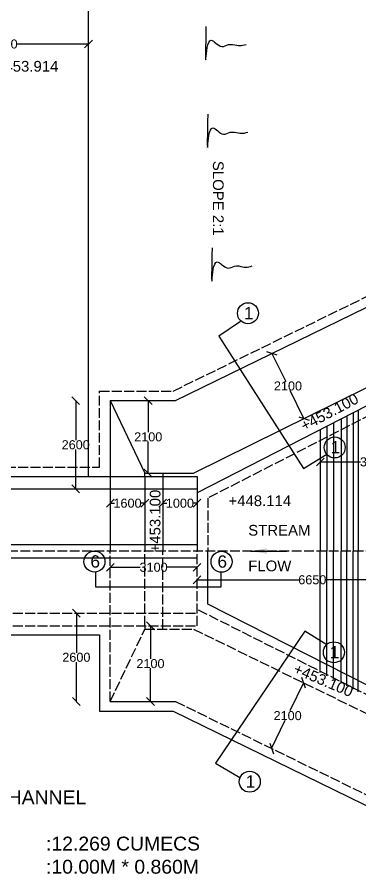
# Model space of a CAD drawing. Header units: millimetres. Extents: x 5124 to 6568637, y 2311 to 91879094.
# Drawn here: x 3729757 to 3733924, y 45936238 to 45946651 of the extents above; entities that cross this region are included whole.
import ezdxf

# ---------------------------------------------------------------- set-up
doc = ezdxf.new("R2010")
doc.units = ezdxf.units.MM
doc.header["$MEASUREMENT"] = 0
doc.linetypes.add('ACAD_ISO02W100', pattern=[15, 12, -3])
for name, color, linetype in [('DIMENSION', 7, 'Continuous'), ('DRAWING', 7, 'Continuous'), ('TEXT', 7, 'Continuous')]:
    doc.layers.add(name, color=color, linetype=linetype)
doc.styles.get("Standard").update_dxf_attribs({"font": 'arial.ttf', "height": 110})
doc.dimstyles.get("Standard").update_dxf_attribs({"dimtxt": 200, "dimasz": 110, "dimexe": 0.18, "dimexo": 0.0625, "dimgap": 0.09, "dimtad": 0, "dimtih": 1, "dimtoh": 1, "dimdec": 0, "dimzin": 0, "dimdsep": 46, "dimtxsty": 'Standard', "dimblk": 'OBLIQUE', "dimcen": 0.09, "dimse1": 1, "dimse2": 1, "dimadec": 0, "dimazin": 0, "dimtfac": 1, "dimtdec": 0, "dimtofl": 0, "dimtmove": 0, "dimatfit": 3, "dimfxl": 1, "dimtolj": 1, "dimtzin": 0, "dimarcsym": 0})

# ---------------------------------------------------------------- blocks, each defined once
blk = doc.blocks.new('_Oblique')
at = {"color": 0, "linetype": 'ByBlock', "lineweight": -2}
blk.add_line((-0.5, -0.5), (0.5, 0.5), dxfattribs=at)
blk = doc.blocks.new('*D150')
at = {"layer": 'Defpoints', "color": 0, "linetype": 'Continuous', "transparency": 16777216}
for p in [(3730889, 45941990), (3730469, 45940917), (3730889, 45940917)]:
    blk.add_point(p, dxfattribs=at)
at = {"layer": 'DIMENSION', "color": 0, "linetype": 'Continuous', "lineweight": -2, "transparency": 16777216}
for p, q in [((3730469, 45941990), (3730469, 45941510)), ((3730469, 45940917), (3730469, 45941397))]:
    blk.add_line(p, q, dxfattribs=at)
at = {"layer": 'DIMENSION', "color": 0, "linetype": 'Continuous', "lineweight": -2, "transparency": 16777216, "xscale": 95, "yscale": 95, "zscale": 95}
for p, rotation in [((3730469, 45941990), 90), ((3730469, 45940917), 270)]:
    blk.add_blockref('_Oblique', p, dxfattribs=dict(at, rotation=rotation))
at = {"layer": 'DIMENSION', "color": 0, "linetype": 'Continuous', "transparency": 16777216, "insert": (3730469, 45941453), "char_height": 110, "attachment_point": 5}
blk.add_mtext('\\A1;2600', dxfattribs=at)
blk = doc.blocks.new('*D151')
at = {"layer": 'Defpoints', "color": 0, "linetype": 'Continuous', "transparency": 16777216}
for p in [(3731351, 45941990), (3731368, 45941990), (3731368, 45941109)]:
    blk.add_point(p, dxfattribs=at)
at = {"layer": 'DIMENSION', "color": 0, "linetype": 'Continuous', "lineweight": -2, "transparency": 16777216}
for p, q in [((3731351, 45941990), (3731351, 45941606)), ((3731351, 45941109), (3731351, 45941493))]:
    blk.add_line(p, q, dxfattribs=at)
at = {"layer": 'DIMENSION', "color": 0, "linetype": 'Continuous', "lineweight": -2, "transparency": 16777216, "xscale": 95, "yscale": 95, "zscale": 95}
for p, rotation in [((3731351, 45941990), 90), ((3731351, 45941109), 270)]:
    blk.add_blockref('_Oblique', p, dxfattribs=dict(at, rotation=rotation))
at = {"layer": 'DIMENSION', "color": 0, "linetype": 'Continuous', "transparency": 16777216, "insert": (3731351, 45941549), "char_height": 110, "attachment_point": 5}
blk.add_mtext('\\A1;2100', dxfattribs=at)
blk = doc.blocks.new('*D152')
at = {"layer": 'Defpoints', "color": 0, "linetype": 'Continuous', "transparency": 16777216}
for p in [(3730889, 45940743), (3730889, 45940743), (3731310, 45940743)]:
    blk.add_point(p, dxfattribs=at)
at = {"layer": 'DIMENSION', "color": 0, "linetype": 'Continuous', "lineweight": -2, "transparency": 16777216}
for p, q in [((3730889, 45940743), (3730940, 45940743)), ((3731310, 45940743), (3731258, 45940743))]:
    blk.add_line(p, q, dxfattribs=at)
at = {"layer": 'DIMENSION', "color": 0, "linetype": 'Continuous', "lineweight": -2, "transparency": 16777216, "xscale": 95, "yscale": 95, "zscale": 95, "rotation": 180}
blk.add_blockref('_Oblique', (3730889, 45940743), dxfattribs=at)
at = {"layer": 'DIMENSION', "color": 0, "linetype": 'Continuous', "lineweight": -2, "transparency": 16777216, "xscale": 95, "yscale": 95, "zscale": 95}
blk.add_blockref('_Oblique', (3731310, 45940743), dxfattribs=at)
at = {"layer": 'DIMENSION', "color": 0, "linetype": 'Continuous', "transparency": 16777216, "insert": (3731099, 45940743), "char_height": 110, "attachment_point": 5}
blk.add_mtext('\\A1;1600', dxfattribs=at)
blk = doc.blocks.new('*D172')
at = {"layer": 'Defpoints', "color": 0, "linetype": 'Continuous', "transparency": 16777216}
for p in [(3731527, 45940743), (3731944, 45940743), (3731944, 45940743)]:
    blk.add_point(p, dxfattribs=at)
at = {"layer": 'DIMENSION', "color": 0, "linetype": 'Continuous', "lineweight": -2, "transparency": 16777216}
for p, q in [((3731527, 45940743), (3731577, 45940743)), ((3731944, 45940743), (3731895, 45940743))]:
    blk.add_line(p, q, dxfattribs=at)
at = {"layer": 'DIMENSION', "color": 0, "linetype": 'Continuous', "lineweight": -2, "transparency": 16777216, "xscale": 95, "yscale": 95, "zscale": 95, "rotation": 180}
blk.add_blockref('_Oblique', (3731527, 45940743), dxfattribs=at)
at = {"layer": 'DIMENSION', "color": 0, "linetype": 'Continuous', "lineweight": -2, "transparency": 16777216, "xscale": 95, "yscale": 95, "zscale": 95}
blk.add_blockref('_Oblique', (3731944, 45940743), dxfattribs=at)
at = {"layer": 'DIMENSION', "color": 0, "linetype": 'Continuous', "transparency": 16777216, "insert": (3731736, 45940743), "char_height": 110, "attachment_point": 5}
blk.add_mtext('\\A1;1000', dxfattribs=at)
blk = doc.blocks.new('*D173')
at = {"layer": 'Defpoints', "color": 0, "linetype": 'Continuous', "transparency": 16777216}
for p in [(3730889, 45939964), (3731944, 45939964), (3731944, 45939964)]:
    blk.add_point(p, dxfattribs=at)
at = {"layer": 'DIMENSION', "color": 0, "linetype": 'Continuous', "lineweight": -2, "transparency": 16777216}
for p, q in [((3730889, 45939964), (3731252, 45939964)), ((3731944, 45939964), (3731581, 45939964))]:
    blk.add_line(p, q, dxfattribs=at)
at = {"layer": 'DIMENSION', "color": 0, "linetype": 'Continuous', "lineweight": -2, "transparency": 16777216, "xscale": 95, "yscale": 95, "zscale": 95, "rotation": 180}
blk.add_blockref('_Oblique', (3730889, 45939964), dxfattribs=at)
at = {"layer": 'DIMENSION', "color": 0, "linetype": 'Continuous', "lineweight": -2, "transparency": 16777216, "xscale": 95, "yscale": 95, "zscale": 95}
blk.add_blockref('_Oblique', (3731944, 45939964), dxfattribs=at)
at = {"layer": 'DIMENSION', "color": 0, "linetype": 'Continuous', "transparency": 16777216, "insert": (3731416, 45939964), "char_height": 110, "attachment_point": 5}
blk.add_mtext('\\A1;3100', dxfattribs=at)
blk = doc.blocks.new('*D174')
at = {"layer": 'Defpoints', "color": 0, "linetype": 'Continuous', "transparency": 16777216}
for p in [(3730477, 45939406), (3730889, 45939406), (3730889, 45938333)]:
    blk.add_point(p, dxfattribs=at)
at = {"layer": 'DIMENSION', "color": 0, "linetype": 'Continuous', "lineweight": -2, "transparency": 16777216}
for p, q in [((3730477, 45939406), (3730477, 45938926)), ((3730477, 45938333), (3730477, 45938813))]:
    blk.add_line(p, q, dxfattribs=at)
at = {"layer": 'DIMENSION', "color": 0, "linetype": 'Continuous', "lineweight": -2, "transparency": 16777216, "xscale": 95, "yscale": 95, "zscale": 95}
for p, rotation in [((3730477, 45939406), 90), ((3730477, 45938333), 270)]:
    blk.add_blockref('_Oblique', p, dxfattribs=dict(at, rotation=rotation))
at = {"layer": 'DIMENSION', "color": 0, "linetype": 'Continuous', "transparency": 16777216, "insert": (3730477, 45938870), "char_height": 110, "attachment_point": 5}
blk.add_mtext('\\A1;2600', dxfattribs=at)
blk = doc.blocks.new('*D175')
at = {"layer": 'Defpoints', "color": 0, "linetype": 'Continuous', "transparency": 16777216}
for p in [(3731378, 45939253), (3731378, 45938333), (3731378, 45938333)]:
    blk.add_point(p, dxfattribs=at)
at = {"layer": 'DIMENSION', "color": 0, "linetype": 'Continuous', "lineweight": -2, "transparency": 16777216}
for p, q in [((3731378, 45939253), (3731378, 45938850)), ((3731378, 45938333), (3731378, 45938737))]:
    blk.add_line(p, q, dxfattribs=at)
at = {"layer": 'DIMENSION', "color": 0, "linetype": 'Continuous', "lineweight": -2, "transparency": 16777216, "xscale": 95, "yscale": 95, "zscale": 95}
for p, rotation in [((3731378, 45939253), 90), ((3731378, 45938333), 270)]:
    blk.add_blockref('_Oblique', p, dxfattribs=dict(at, rotation=rotation))
at = {"layer": 'DIMENSION', "color": 0, "linetype": 'Continuous', "transparency": 16777216, "insert": (3731378, 45938793), "char_height": 110, "attachment_point": 5}
blk.add_mtext('\\A1;2100', dxfattribs=at)
blk = doc.blocks.new('*D176')
at = {"layer": 'Defpoints', "color": 0, "linetype": 'Continuous', "transparency": 16777216}
for p in [(3732855, 45942563), (3733245, 45941773), (3733245, 45941773)]:
    blk.add_point(p, dxfattribs=at)
at = {"layer": 'DIMENSION', "color": 0, "linetype": 'Continuous', "lineweight": -2, "transparency": 16777216}
for p, q in [((3732855, 45942563), (3733023, 45942224)), ((3733245, 45941773), (3733078, 45942112))]:
    blk.add_line(p, q, dxfattribs=at)
at = {"layer": 'DIMENSION', "color": 0, "linetype": 'Continuous', "lineweight": -2, "transparency": 16777216, "xscale": 95, "yscale": 95, "zscale": 95}
for p, rotation in [((3732855, 45942563), 116.2870219345426), ((3733245, 45941773), 296.2870219345426)]:
    blk.add_blockref('_Oblique', p, dxfattribs=dict(at, rotation=rotation))
at = {"layer": 'DIMENSION', "color": 0, "linetype": 'Continuous', "transparency": 16777216, "insert": (3733050, 45942168), "char_height": 110, "attachment_point": 5}
blk.add_mtext('\\A1;2100', dxfattribs=at)
blk = doc.blocks.new('*D178')
at = {"layer": 'Defpoints', "color": 0, "linetype": 'Continuous', "transparency": 16777216}
for p in [(3733443, 45941245), (3734748, 45941245), (3734748, 45941245)]:
    blk.add_point(p, dxfattribs=at)
at = {"layer": 'DIMENSION', "color": 0, "linetype": 'Continuous', "lineweight": -2, "transparency": 16777216}
for p, q in [((3733443, 45941245), (3733932, 45941245)), ((3734748, 45941245), (3734260, 45941245))]:
    blk.add_line(p, q, dxfattribs=at)
at = {"layer": 'DIMENSION', "color": 0, "linetype": 'Continuous', "lineweight": -2, "transparency": 16777216, "xscale": 95, "yscale": 95, "zscale": 95, "rotation": 180}
blk.add_blockref('_Oblique', (3733443, 45941245), dxfattribs=at)
at = {"layer": 'DIMENSION', "color": 0, "linetype": 'Continuous', "lineweight": -2, "transparency": 16777216, "xscale": 95, "yscale": 95, "zscale": 95}
blk.add_blockref('_Oblique', (3734748, 45941245), dxfattribs=at)
at = {"layer": 'DIMENSION', "color": 0, "linetype": 'Continuous', "transparency": 16777216, "insert": (3734096, 45941245), "char_height": 110, "attachment_point": 5}
blk.add_mtext('\\A1;3050', dxfattribs=at)
blk = doc.blocks.new('*D180')
at = {"layer": 'Defpoints', "color": 0, "linetype": 'Continuous', "transparency": 16777216}
for p in [(3731944, 45939812), (3734748, 45939812), (3734748, 45939812)]:
    blk.add_point(p, dxfattribs=at)
at = {"layer": 'DIMENSION', "color": 0, "linetype": 'Continuous', "lineweight": -2, "transparency": 16777216}
for p, q in [((3731944, 45939812), (3733182, 45939812)), ((3734748, 45939812), (3733511, 45939812))]:
    blk.add_line(p, q, dxfattribs=at)
at = {"layer": 'DIMENSION', "color": 0, "linetype": 'Continuous', "lineweight": -2, "transparency": 16777216, "xscale": 95, "yscale": 95, "zscale": 95, "rotation": 180}
blk.add_blockref('_Oblique', (3731944, 45939812), dxfattribs=at)
at = {"layer": 'DIMENSION', "color": 0, "linetype": 'Continuous', "lineweight": -2, "transparency": 16777216, "xscale": 95, "yscale": 95, "zscale": 95}
blk.add_blockref('_Oblique', (3734748, 45939812), dxfattribs=at)
at = {"layer": 'DIMENSION', "color": 0, "linetype": 'Continuous', "transparency": 16777216, "insert": (3733346, 45939812), "char_height": 110, "attachment_point": 5}
blk.add_mtext('\\A1;6650', dxfattribs=at)
blk = doc.blocks.new('*D203')
at = {"layer": 'Defpoints', "color": 0, "linetype": 'Continuous', "transparency": 16777216}
for p in [(3733182, 45938589), (3733240, 45938560), (3732793, 45937791)]:
    blk.add_point(p, dxfattribs=at)
at = {"layer": 'DIMENSION', "color": 0, "linetype": 'Continuous', "lineweight": -2, "transparency": 16777216}
for p, q in [((3733240, 45938560), (3733073, 45938218)), ((3732851, 45937762), (3733018, 45938105))]:
    blk.add_line(p, q, dxfattribs=at)
at = {"layer": 'DIMENSION', "color": 0, "linetype": 'Continuous', "lineweight": -2, "transparency": 16777216, "xscale": 95, "yscale": 95, "zscale": 95}
for p, rotation in [((3733240, 45938560), 63.98459583319984), ((3732851, 45937762), 243.9845958331998)]:
    blk.add_blockref('_Oblique', p, dxfattribs=dict(at, rotation=rotation))
at = {"layer": 'DIMENSION', "color": 0, "linetype": 'Continuous', "transparency": 16777216, "insert": (3733046, 45938161), "char_height": 110, "attachment_point": 5}
blk.add_mtext('\\A1;2100', dxfattribs=at)
blk = doc.blocks.new('*D213')
at = {"layer": 'Defpoints', "color": 0, "linetype": 'Continuous', "transparency": 16777216}
for p in [(3728560, 45946324), (3730624, 45946324), (3730624, 45946324)]:
    blk.add_point(p, dxfattribs=at)
at = {"layer": 'DIMENSION', "color": 0, "linetype": 'Continuous', "lineweight": -2, "transparency": 16777216}
for p, q in [((3728560, 45946324), (3729428, 45946324)), ((3730624, 45946324), (3729756, 45946324))]:
    blk.add_line(p, q, dxfattribs=at)
at = {"layer": 'DIMENSION', "color": 0, "linetype": 'Continuous', "lineweight": -2, "transparency": 16777216, "xscale": 95, "yscale": 95, "zscale": 95, "rotation": 180}
blk.add_blockref('_Oblique', (3728560, 45946324), dxfattribs=at)
at = {"layer": 'DIMENSION', "color": 0, "linetype": 'Continuous', "lineweight": -2, "transparency": 16777216, "xscale": 95, "yscale": 95, "zscale": 95}
blk.add_blockref('_Oblique', (3730624, 45946324), dxfattribs=at)
at = {"layer": 'DIMENSION', "color": 0, "linetype": 'Continuous', "transparency": 16777216, "insert": (3729592, 45946324), "char_height": 110, "attachment_point": 5}
blk.add_mtext('\\A1;5000', dxfattribs=at)

msp = doc.modelspace()

# ---------------------------------------------------------------- linework, layer by layer
at = {"layer": 'DIMENSION', "linetype": 'Continuous'}
msp.add_lwpolyline([(3730623.9, 45941069.6), (3730623.9, 45948661.5)], dxfattribs=at)
for centre in [(3732563.8, 45943052.2), (3733618.2, 45941420.7), (3730697.3, 45940033.4), (3732242, 45940032.1), (3733608, 45938931), (3732585.1, 45937358.4)]:
    msp.add_circle(centre, 127.7, dxfattribs=at)
at = {"layer": 'DRAWING', "linetype": 'Continuous'}
for p, q in [((3731682.1, 45941989.8), (3734748.4, 45943487.5)), ((3734703.5, 45942281.8), (3731944.4, 45940869.2)), ((3730888.6, 45941989.8), (3731682.1, 45941989.8)), ((3730888.6, 45938333.3), (3731682.1, 45938333.3))]:
    msp.add_line(p, q, dxfattribs=at)
at = {"layer": 'DRAWING', "linetype": 'ACAD_ISO02W100', "ltscale": 10}
for p, q in [((3734748.4, 45938041.3), (3731944.4, 45939453.9)), ((3731682.1, 45938333.3), (3734748.4, 45936835.5))]:
    msp.add_line(p, q, dxfattribs=at)
for points in [[(3730758.5, 45942106.7), (3731655.1, 45942106.7), (3734865.3, 45943674.7), (3734865.3, 45943074.5), (3736031.2, 45943074.5), (3736031.2, 45943445.5), (3736970.1, 45943445.5), (3736970.1, 45942164.9), (3734731.6, 45942164.9), (3732075.5, 45940805), (3732075.5, 45940161.5)], [(3730758.5, 45941180), (3730758.5, 45942106.7)], [(3714319.5, 45941180), (3730758.5, 45941180)], [(3740866.5, 45940161.5), (3703237.3, 45940161.5)], [(3730888.6, 45938333), (3730888.6, 45940161.5)], [(3731310.2, 45939253.4), (3731310.2, 45940161.5)], [(3731527.1, 45939213.9), (3731527.1, 45940161.5)], [(3731944.4, 45939253.4), (3731944.4, 45940161.5)], [(3713505, 45939406.2), (3731944.4, 45939406.2)], [(3713505, 45939253.4), (3731944.4, 45939253.4)], [(3730888.6, 45938333.3), (3731310.2, 45939213.9)], [(3731310.2, 45939253.4), (3731310.2, 45939213.9), (3731901, 45939213.9)], [(3731901, 45939213.9), (3734748.4, 45937824.2), (3736636.6, 45937824.2), (3736636.6, 45936994.4)]]:
    msp.add_lwpolyline(points, dxfattribs=at)
at = {"layer": 'DRAWING', "linetype": 'Continuous'}
for points in [[(3731901, 45941109.1), (3734714.5, 45942498.8), (3736636.6, 45942498.8), (3736636.6, 45943328.6)], [(3732474.2, 45942950.4), (3732211.2, 45942771.4), (3733237, 45941166.2), (3733522.8, 45941338.4)], [(3730888.6, 45941990), (3730888.6, 45940161.5)], [(3730888.6, 45941989.8), (3731310.2, 45941109.1)], [(3733841.6, 45941840.5), (3733841.6, 45940161.5)], [(3733903.4, 45941872.1), (3733903.4, 45940161.5)], [(3733603.4, 45941718.5), (3733603.4, 45940161.5)], [(3733697.5, 45941766.7), (3733697.5, 45940161.5)], [(3733764.1, 45941800.8), (3733764.1, 45940161.5)], [(3733443, 45941636.4), (3733443, 45940161.5)], [(3733522.8, 45941677.3), (3733522.8, 45940161.5)], [(3731310.2, 45941069.6), (3731310.2, 45941109.1), (3731901, 45941109.1)], [(3731527.1, 45941109.1), (3731527.1, 45940161.5)], [(3713505, 45941069.6), (3731944.4, 45941069.6)], [(3731310.2, 45941069.6), (3731310.2, 45940161.5)], [(3731944.4, 45941069.6), (3731944.4, 45940161.5)], [(3713505, 45940916.9), (3731944.4, 45940916.9)], [(3713505, 45940242.6), (3731944.4, 45940242.6)], [(3730758.5, 45938216.4), (3731655.1, 45938216.4), (3734865.3, 45936648.4), (3734865.3, 45937248.5), (3736031.2, 45937248.5), (3736031.2, 45936877.5), (3736970.1, 45936877.5), (3736970.1, 45938158.1), (3734748.4, 45938158.1), (3732075.5, 45939518.1), (3732075.5, 45940161.5)], [(3733443, 45938686.6), (3733443, 45940161.5)], [(3733522.8, 45938645.7), (3733522.8, 45940161.5)], [(3733603.4, 45938604.5), (3733603.4, 45940161.5)], [(3733697.5, 45938556.3), (3733697.5, 45940161.5)], [(3733764.1, 45938522.2), (3733764.1, 45940161.5)], [(3733841.6, 45938482.5), (3733841.6, 45940161.5)], [(3733903.4, 45938450.9), (3733903.4, 45940161.5)], [(3713505, 45940080.5), (3731944.4, 45940080.5)], [(3730708.4, 45939905.8), (3730708.4, 45939727.3), (3732236, 45939727.3), (3732236, 45939901.6)], [(3714319.5, 45939143), (3730758.5, 45939143)], [(3730758.5, 45939143), (3730758.5, 45938216.4)], [(3733522.8, 45939023.9), (3733253.2, 45939186.1), (3732170.5, 45937582.6), (3732463.1, 45937411)]]:
    msp.add_lwpolyline(points, dxfattribs=at)
for points in [[(3732053.1, 45946537.9), (3732053.1, 45946151.1), (3732116, 45946369.6), (3732244.2, 45946294.3), (3732327.2, 45946316.9), (3732427.8, 45946309.4), (3732460.5, 45946304.3), (3732540.9, 45946319.4)], [(3732074.3, 45945472.2), (3732074.3, 45945085.4), (3732137.2, 45945303.9), (3732265.4, 45945228.5), (3732348.4, 45945251.2), (3732449, 45945243.6), (3732481.7, 45945238.6), (3732562.2, 45945253.7)], [(3732126.5, 45943845.4), (3732126.5, 45943458.6), (3732189.4, 45943677.1), (3732317.6, 45943601.7), (3732400.6, 45943624.3), (3732501.2, 45943616.8), (3732533.9, 45943611.8), (3732614.3, 45943626.8)]]:
    msp.add_spline(points, degree=3, dxfattribs=at)

# ---------------------------------------------------------------- texts
at = {"layer": 'DRAWING', "linetype": 'Continuous', "attachment_point": 1}
for s, insert, char_height, width in [('1', (3732514.5, 45943129.1), 149.5, 78.948), ('1', (3733568.9, 45941497.6), 149.5, 78.948), ('STREAM\\P \\PFLOW', (3732566.8, 45940479.5), 130, 533.151), ('6', (3730648, 45940110.4), 149.5, 78.948), ('6', (3732192.7, 45940109.1), 149.5, 78.948), ('1', (3733558.7, 45939008), 149.5, 78.948), ('1', (3732535.8, 45937435.4), 149.5, 78.948)]:
    msp.add_mtext(s, dxfattribs=dict(at, insert=insert, char_height=char_height, width=width))
at = {"layer": 'TEXT'}
for s, p in [('TBL +453.914', (3729112.5, 45945988.5)), (' +448.114', (3732276.1, 45940707.6))]:
    msp.add_text(s, height=130, dxfattribs=at).set_placement(p)
for s, rotation, p in [('SLOPE 2:1', 270, (3732137.9, 45944904)), ('+453.100', 27.89391, (3733248.6, 45941614)), ('+453.100', 90, (3731499.2, 45940144.5)), ('+453.100', 337.1257, (3733104.3, 45938680.9))]:
    msp.add_text(s, height=130, rotation=rotation, dxfattribs=at).set_placement(p)
at = {"layer": 'TEXT', "insert": (3728084, 45937252.9), "char_height": 168.676, "width": 5702.993, "attachment_point": 1}
msp.add_mtext('APPROACH CHANNEL\\P\\P1.DISCHARGE^I:12.269 CUMECS\\P2.SECTION^I^I:10.00M * 0.860M', dxfattribs=at)

# ---------------------------------------------------------------- dimensions: what is measured, and where the dimension line sits
at = {"layer": 'DIMENSION', "linetype": 'Continuous'}
for base, p1, p2, text, picture, middle in [((3730623.9, 45946323.6), (3728560.1, 45946323.6), (3730623.9, 45946323.6), '5000', '*D213', (3729592, 45946323.6)), ((3734748.4, 45941245.5), (3733443, 45941245.5), (3734748.4, 45941245.5), '3050', '*D178', (3734095.7, 45941245.5)), ((3730888.6, 45940742.5), (3731310.2, 45940742.5), (3730888.6, 45940742.5), '1600', '*D152', (3731099.4, 45940742.5)), ((3731944.4, 45940742.5), (3731527.1, 45940742.5), (3731944.4, 45940742.5), '1000', '*D172', (3731735.7, 45940742.5)), ((3731944.4, 45939963.8), (3730888.6, 45939963.8), (3731944.4, 45939963.8), '3100', '*D173', (3731416.5, 45939963.8)), ((3734748.4, 45939811.7), (3731944.4, 45939811.7), (3734748.4, 45939811.7), '6650', '*D180', (3733346.4, 45939811.7))]:
    dim = msp.add_linear_dim(base=base, p1=p1, p2=p2, text=text, dimstyle='Standard', override={"dimasz": 95, "dimarcsym": 1}, dxfattribs=at)
    dim.commit()
    dim.dimension.update_dxf_attribs({"geometry": picture, "text_midpoint": middle})
for p1, p2, distance, picture, middle in [((3732855.4, 45942562.8), (3733245.4, 45941773.2), 0, '*D176', (3733050.4, 45942168)), ((3732792.8, 45937790.7), (3733182.3, 45938588.6), -64.5, '*D203', (3733045.5, 45938161.4))]:
    dim = msp.add_aligned_dim(p1=p1, p2=p2, distance=distance, text='2100', dimstyle='Standard', override={"dimasz": 95, "dimarcsym": 1}, dxfattribs=at)
    dim.commit()
    dim.dimension.update_dxf_attribs({"geometry": picture, "text_midpoint": middle})
for base, p1, p2, text, picture, middle in [((3730469.1, 45940916.9), (3730888.6, 45941990), (3730888.6, 45940916.9), '2600', '*D150', (3730469.1, 45941453.4)), ((3731351.4, 45941989.8), (3731367.8, 45941109.1), (3731367.8, 45941989.8), '2100', '*D151', (3731351.4, 45941549.4)), ((3730476.7, 45939406.2), (3730888.6, 45938333), (3730888.6, 45939406.2), '2600', '*D174', (3730476.7, 45938869.6)), ((3731377.9, 45938333.3), (3731377.9, 45939253.4), (3731377.9, 45938333.3), '2100', '*D175', (3731377.9, 45938793.3))]:
    dim = msp.add_linear_dim(base=base, p1=p1, p2=p2, angle=90, text=text, dimstyle='Standard', override={"dimasz": 95, "dimarcsym": 1}, dxfattribs=at)
    dim.commit()
    dim.dimension.update_dxf_attribs({"geometry": picture, "text_midpoint": middle})

# ---------------------------------------------------------------- leaders
at = {"layer": 'DRAWING'}
msp.add_leader([(3732595.6, 45940161.7), (3733036.1, 45940161.7)], dimstyle='Standard', override={"dimasz": 200, "dimgap": 0.09, "dimtad": 0, "dimarcsym": 1}, dxfattribs=at)

doc.saveas('drawing.dxf')
